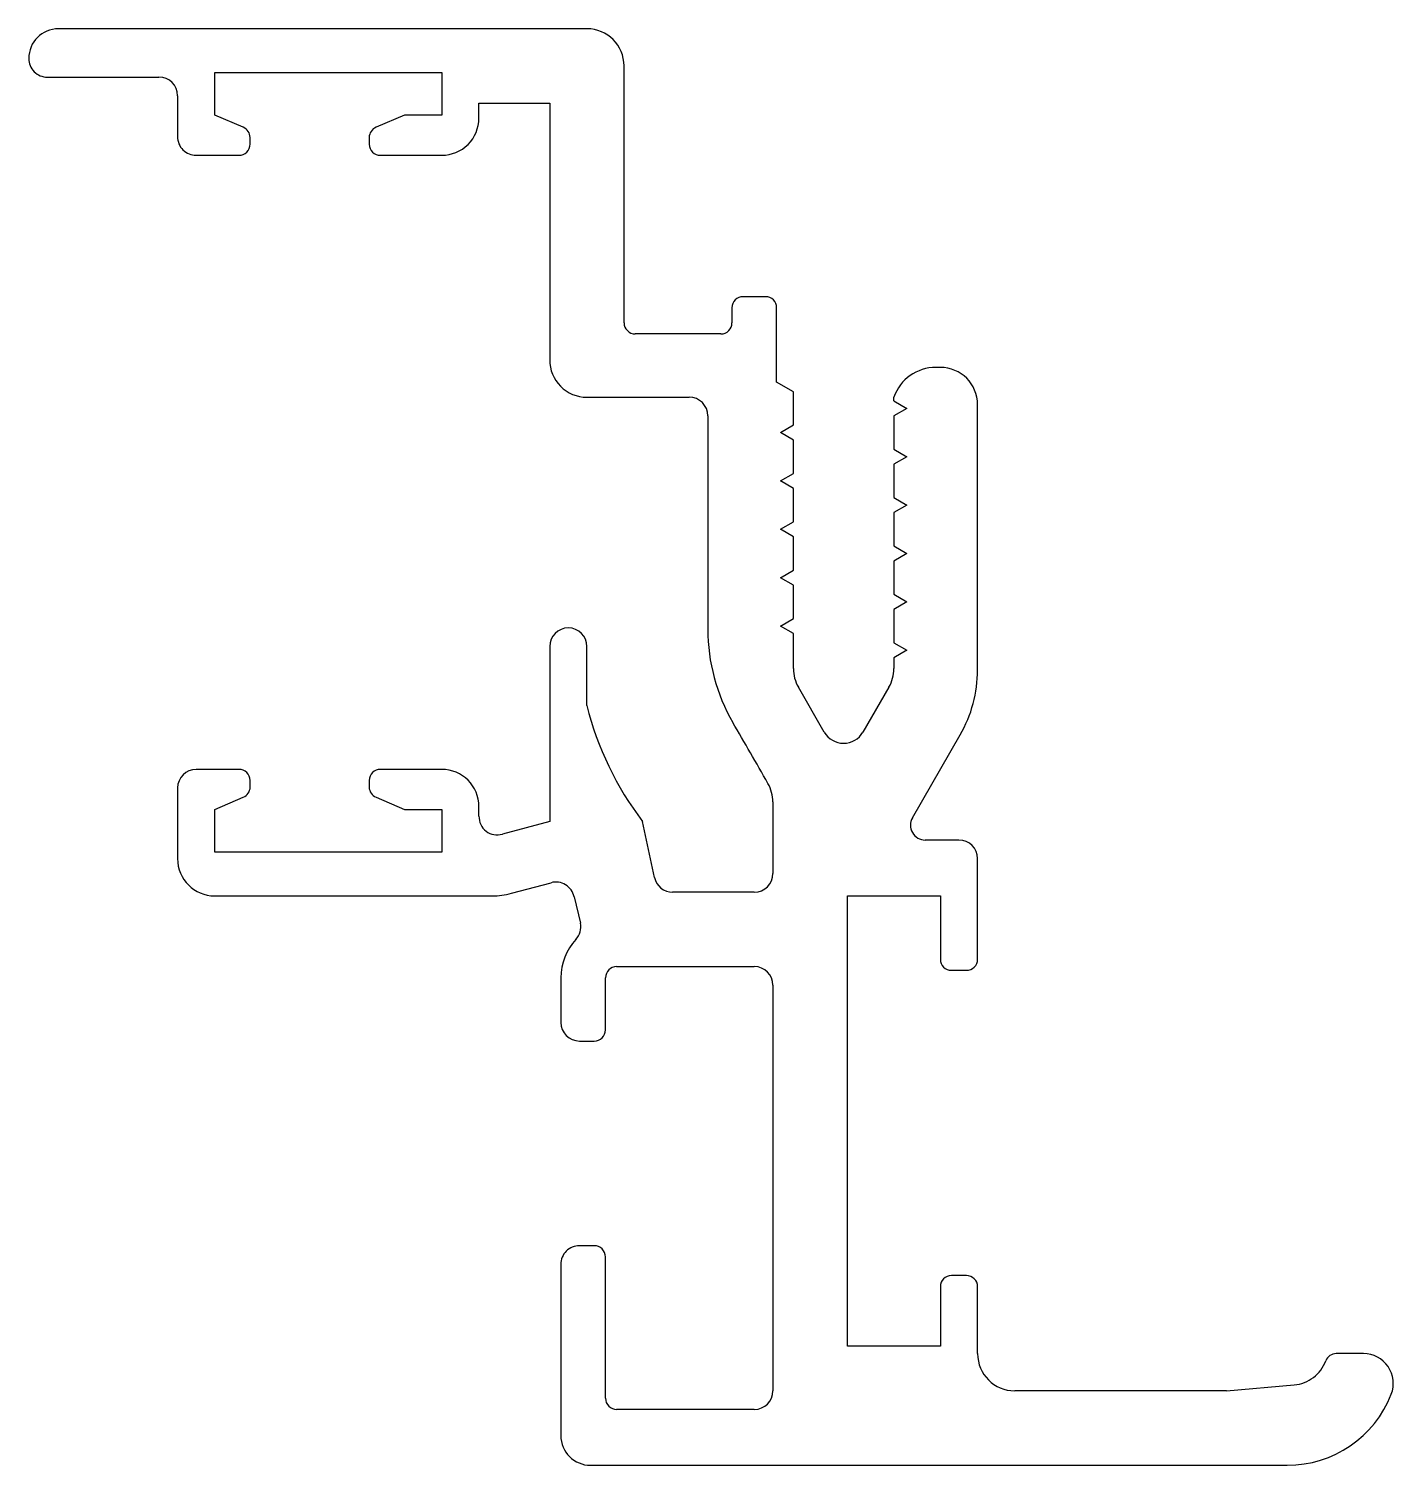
# Model space of a CAD drawing. Extents: x 1163.9 to 1200.5, y 539.4 to 578.
import ezdxf

# ---------------------------------------------------------------- set-up
doc = ezdxf.new("R2010")
doc.units = 0
doc.layers.get('0').update_dxf_attribs({"linetype": 'CONTINUOUS'})

msp = doc.modelspace()

# ---------------------------------------------------------------- linework, layer by layer
for p, q in [((1178.855, 578.042), (1164.655, 578.042)), ((1164.355, 576.742), (1167.355, 576.742)), ((1168.855, 576.867), (1174.955, 576.867)), ((1168.855, 575.717), (1168.855, 576.867)), ((1174.955, 576.867), (1174.955, 575.717)), ((1179.855, 570.142), (1179.855, 577.042)), ((1167.855, 576.242), (1167.855, 575.142)), ((1175.955, 575.64), (1175.955, 576.042)), ((1175.955, 576.042), (1177.855, 576.042)), ((1177.855, 576.042), (1177.855, 569.142)), ((1169.621, 575.395), (1168.855, 575.717)), ((1173.955, 575.717), (1173.188, 575.395)), ((1174.955, 575.717), (1173.955, 575.717)), ((1169.805, 574.942), (1169.805, 575.118)), ((1173.005, 575.118), (1173.005, 574.942)), ((1168.355, 574.642), (1169.505, 574.642)), ((1173.305, 574.642), (1174.955, 574.642)), ((1182.755, 570.542), (1182.755, 570.142)), ((1183.655, 570.842), (1183.055, 570.842)), ((1183.955, 568.55), (1183.955, 570.542)), ((1182.455, 569.842), (1180.155, 569.842)), ((1188.355, 568.942), (1188.235, 568.942)), ((1184.405, 568.29), (1183.955, 568.55)), ((1184.405, 567.395), (1184.405, 568.29)), ((1178.855, 568.142), (1181.605, 568.142)), ((1187.105, 568.045), (1187.105, 568.145)), ((1187.105, 568.045), (1187.455, 567.842)), ((1187.455, 567.842), (1187.105, 567.64)), ((1189.355, 560.816), (1189.355, 567.942)), ((1182.105, 567.642), (1182.105, 561.904)), ((1187.105, 567.64), (1187.105, 566.745)), ((1184.055, 567.192), (1184.405, 567.395)), ((1184.405, 566.99), (1184.055, 567.192)), ((1184.405, 566.095), (1184.405, 566.99)), ((1187.105, 566.745), (1187.455, 566.542)), ((1187.455, 566.542), (1187.105, 566.34)), ((1187.105, 566.34), (1187.105, 565.445)), ((1184.055, 565.892), (1184.405, 566.095)), ((1184.405, 565.69), (1184.055, 565.892)), ((1184.405, 564.795), (1184.405, 565.69)), ((1187.105, 565.445), (1187.455, 565.242)), ((1187.455, 565.242), (1187.105, 565.04)), ((1184.055, 564.592), (1184.405, 564.795)), ((1187.105, 565.04), (1187.105, 564.145)), ((1184.405, 564.39), (1184.055, 564.592)), ((1184.405, 563.495), (1184.405, 564.39)), ((1187.105, 564.145), (1187.455, 563.942)), ((1187.455, 563.942), (1187.105, 563.74)), ((1187.105, 563.74), (1187.105, 562.845)), ((1184.055, 563.292), (1184.405, 563.495)), ((1184.405, 563.09), (1184.055, 563.292)), ((1184.405, 562.195), (1184.405, 563.09)), ((1187.105, 562.845), (1187.455, 562.642)), ((1187.455, 562.642), (1187.105, 562.44)), ((1187.105, 562.44), (1187.105, 561.545)), ((1184.055, 561.992), (1184.405, 562.195)), ((1184.405, 561.79), (1184.055, 561.992)), ((1184.405, 560.849), (1184.405, 561.79)), ((1177.855, 561.442), (1177.855, 556.742)), ((1178.855, 559.858), (1178.855, 561.442)), ((1187.105, 561.545), (1187.455, 561.342)), ((1187.455, 561.342), (1187.105, 561.14)), ((1187.105, 561.14), (1187.105, 560.849)), ((1185.235, 559.142), (1184.539, 560.349)), ((1186.971, 560.349), (1186.274, 559.142)), ((1187.602, 556.842), (1188.886, 559.066)), ((1169.505, 558.142), (1168.355, 558.142)), ((1169.805, 557.667), (1169.805, 557.842)), ((1173.005, 557.842), (1173.005, 557.667)), ((1174.955, 558.142), (1173.305, 558.142)), ((1167.855, 557.642), (1167.855, 555.742)), ((1168.855, 557.067), (1169.621, 557.39)), ((1173.188, 557.39), (1173.955, 557.067)), ((1168.855, 555.917), (1168.855, 557.067)), ((1173.955, 557.067), (1174.955, 557.067)), ((1174.955, 557.067), (1174.955, 555.917)), ((1175.955, 556.885), (1175.955, 557.142)), ((1183.855, 557.265), (1183.855, 555.342)), ((1177.855, 556.742), (1176.584, 556.402)), ((1180.671, 555.239), (1180.351, 556.744)), ((1188.855, 556.242), (1187.949, 556.242)), ((1174.955, 555.917), (1168.855, 555.917)), ((1189.355, 553.042), (1189.355, 555.742)), ((1176.827, 554.811), (1177.893, 555.096)), ((1168.855, 554.742), (1176.309, 554.742)), ((1178.511, 554.717), (1178.682, 554.012)), ((1183.355, 554.842), (1181.16, 554.842)), ((1185.855, 554.742), (1188.355, 554.742)), ((1185.855, 542.642), (1185.855, 554.742)), ((1188.355, 554.742), (1188.355, 553.042)), ((1179.655, 552.842), (1183.355, 552.842)), ((1178.155, 552.542), (1178.155, 551.342)), ((1179.355, 551.142), (1179.355, 552.542)), ((1188.655, 552.742), (1189.055, 552.742)), ((1183.855, 552.342), (1183.855, 541.442)), ((1178.655, 550.842), (1179.055, 550.842)), ((1179.055, 545.342), (1178.655, 545.342)), ((1179.355, 541.242), (1179.355, 545.042)), ((1178.155, 544.842), (1178.155, 540.242)), ((1189.055, 544.542), (1188.655, 544.542)), ((1188.355, 544.242), (1188.355, 542.642)), ((1189.355, 542.442), (1189.355, 544.242)), ((1188.355, 542.642), (1185.855, 542.642)), ((1199.727, 542.442), (1198.995, 542.442)), ((1196.044, 541.442), (1197.864, 541.602)), ((1196.044, 541.442), (1190.355, 541.442)), ((1183.355, 540.942), (1179.655, 540.942)), ((1178.955, 539.442), (1197.677, 539.442))]:
    msp.add_line(p, q)
for centre, radius, start, end in [((1164.655, 577.242), 0.8, 90, 180), ((1178.855, 577.042), 1, 0, 90), ((1164.355, 577.242), 0.5, 179.9997, 270), ((1167.355, 576.242), 0.5, 0, 90), ((1174.957, 575.64), 0.997, 269.8522, 0), ((1168.35, 575.138), 0.495, 179.4669, 270.5331), ((1169.497, 575.113), 0.308, 0.9692, 66.1983), ((1173.305, 575.118), 0.3, 112.8337, 180), ((1169.511, 574.936), 0.293, 268.6966, 1.3034), ((1173.305, 574.942), 0.3, 180.0014, 269.9986), ((1183.055, 570.542), 0.3, 90, 180), ((1183.655, 570.542), 0.3, 0, 90), ((1180.155, 570.142), 0.3, 180.0002, 269.9991), ((1182.455, 570.142), 0.3, 270.0014, 359.9986), ((1178.851, 569.138), 0.996, 179.7628, 270.2372), ((1188.235, 567.742), 1.2, 90, 160.4238), ((1188.355, 567.942), 1, 0, 90), ((1181.605, 567.642), 0.5, 0, 90), ((1178.355, 561.442), 0.5, 0, 180), ((1187.105, 561.904), 5, 180.0014, 209.9986), ((1185.405, 560.849), 1, 180, 210), ((1186.108, 560.848), 0.997, 329.9517, 0.048), ((1185.855, 560.816), 3.5, 330.0001, 360), ((1187.105, 561.904), 8.5, 193.9306, 217.3825), ((1037.975, 474.712), 167.749, 29.67665, 30.32298), ((1185.755, 559.442), 0.6, 210.0005, 329.9995), ((1168.355, 557.642), 0.5, 90, 180), ((1169.505, 557.842), 0.3, 0.0004, 89.999), ((1173.305, 557.842), 0.3, 90, 180), ((1174.955, 557.142), 1, 0, 90), ((1169.505, 557.667), 0.3, 292.8337, 360), ((1173.305, 557.667), 0.3, 180.0012, 247.1664), ((1182.855, 557.265), 1, 359.9999, 30.0004), ((1176.441, 556.867), 0.486, 177.861, 287.139), ((1187.948, 556.642), 0.4, 149.9677, 270.0317), ((1188.855, 555.742), 0.5, 0, 90), ((1168.855, 555.742), 1, 180, 270), ((1178.022, 554.613), 0.5, 11.9995, 105.0015), ((1181.16, 555.342), 0.5, 192, 270), ((1183.355, 555.342), 0.5, 270, 0), ((1176.309, 556.743), 2, 270.0003, 284.9991), ((1178.193, 553.908), 0.5, 316.9538, 12.0011), ((1179.656, 552.542), 1.501, 136.9733, 179.9808), ((1179.655, 552.542), 0.3, 90, 180), ((1183.355, 552.342), 0.5, 0, 90), ((1188.655, 553.042), 0.3, 180, 270), ((1189.055, 553.042), 0.3, 269.9999, 0.0003), ((1178.655, 551.342), 0.5, 180, 270), ((1179.055, 551.142), 0.3, 269.9942, 0.0059), ((1178.655, 544.842), 0.5, 89.9995, 180.0005), ((1179.055, 545.042), 0.3, 359.9915, 90.0083), ((1188.655, 544.242), 0.3, 90, 180), ((1189.055, 544.242), 0.3, 360, 90), ((1190.355, 542.442), 1, 180, 270), ((1198.995, 542.142), 0.3, 90.0004, 159.4922), ((1199.727, 541.642), 0.8, 338.6764, 90.0004), ((1197.777, 542.598), 1, 307.2454, 339.4922), ((1197.777, 542.598), 1, 275.0017, 307.2454), ((1179.655, 541.242), 0.3, 179.9997, 270.0001), ((1183.355, 541.442), 0.5, 270, 0), ((1197.677, 542.442), 3, 270, 338.6764), ((1178.955, 540.242), 0.8, 180, 270)]:
    msp.add_arc(centre, radius, start, end)

doc.saveas('drawing.dxf')
